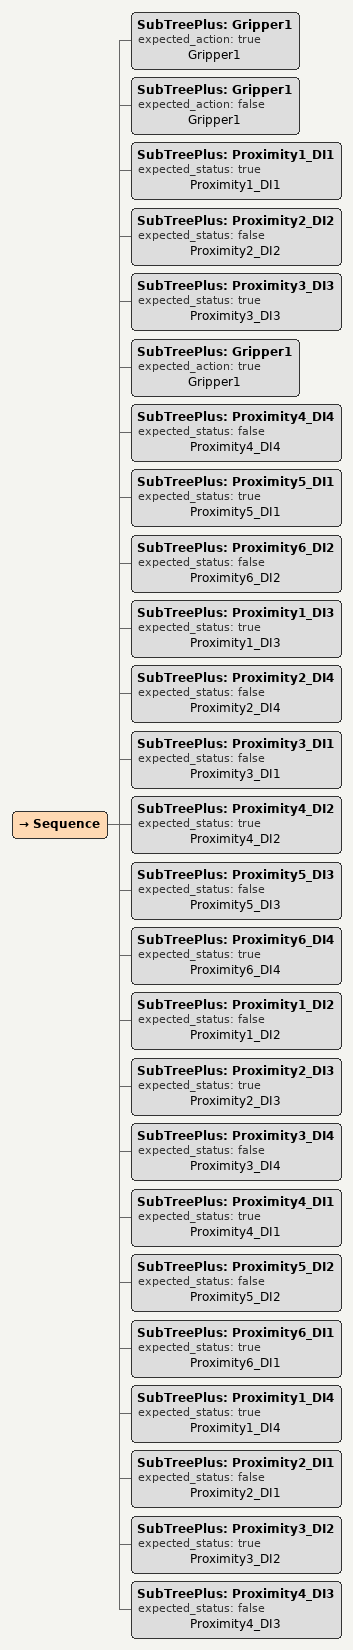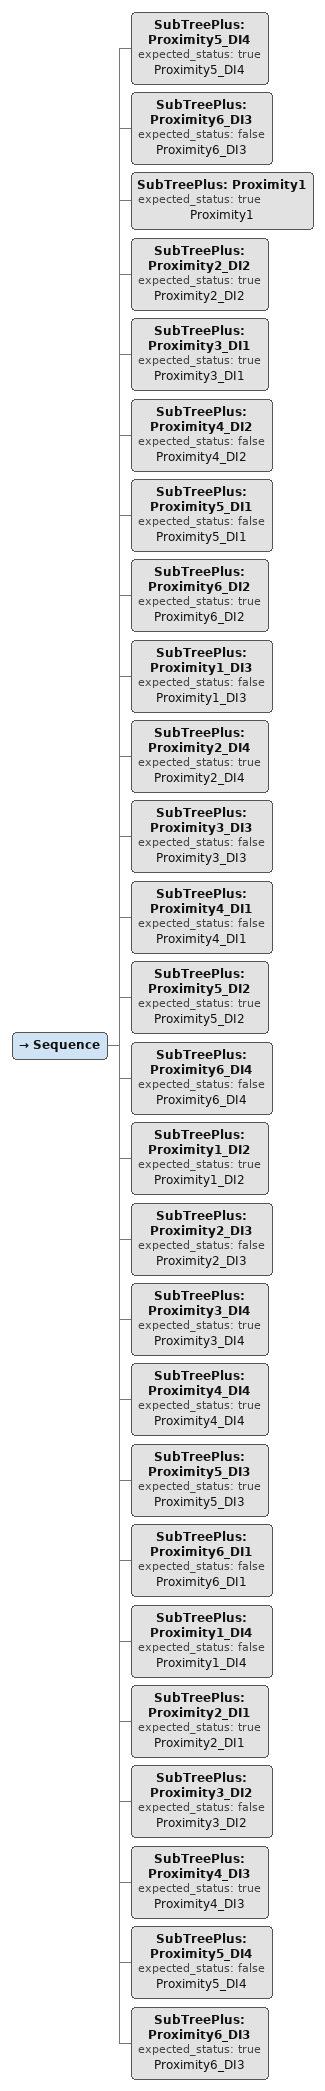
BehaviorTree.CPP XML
<Sequence>
  <!-- Gripper1 with expected_action=true -->
  <SubTreePlus ID="Gripper1" expected_action="true" name="Gripper1"/>

  <!-- Gripper1 with expected_action=false -->
  <SubTreePlus ID="Gripper1" expected_action="false" name="Gripper1"/>

 <SubTreePlus ID="Proximity1_DI1" expected_status="true" name="Proximity1_DI1"/>
  <SubTreePlus ID="Proximity2_DI2" expected_status="false" name="Proximity2_DI2"/>
  <SubTreePlus ID="Proximity3_DI3" expected_status="true" name="Proximity3_DI3"/>
  <SubTreePlus ID="Gripper1" expected_action="true" name="Gripper1"/>
  <SubTreePlus ID="Proximity4_DI4" expected_status="false" name="Proximity4_DI4"/>
  <SubTreePlus ID="Proximity5_DI1" expected_status="true" name="Proximity5_DI1"/>
  <SubTreePlus ID="Proximity6_DI2" expected_status="false" name="Proximity6_DI2"/>
  <SubTreePlus ID="Proximity1_DI3" expected_status="true" name="Proximity1_DI3"/>
  <SubTreePlus ID="Proximity2_DI4" expected_status="false" name="Proximity2_DI4"/>
  <SubTreePlus ID="Proximity3_DI1" expected_status="false" name="Proximity3_DI1"/>
  <SubTreePlus ID="Proximity4_DI2" expected_status="true" name="Proximity4_DI2"/>
  <SubTreePlus ID="Proximity5_DI3" expected_status="false" name="Proximity5_DI3"/>
  <SubTreePlus ID="Proximity6_DI4" expected_status="true" name="Proximity6_DI4"/>
  <SubTreePlus ID="Proximity1_DI2" expected_status="false" name="Proximity1_DI2"/>
  <SubTreePlus ID="Proximity2_DI3" expected_status="true" name="Proximity2_DI3"/>
  <SubTreePlus ID="Proximity3_DI4" expected_status="false" name="Proximity3_DI4"/>
  <SubTreePlus ID="Proximity4_DI1" expected_status="true" name="Proximity4_DI1"/>
  <SubTreePlus ID="Proximity5_DI2" expected_status="false" name="Proximity5_DI2"/>
  <SubTreePlus ID="Proximity6_DI1" expected_status="true" name="Proximity6_DI1"/>
  <SubTreePlus ID="Proximity1_DI4" expected_status="true" name="Proximity1_DI4"/>
  <SubTreePlus ID="Proximity2_DI1" expected_status="false" name="Proximity2_DI1"/>
  <SubTreePlus ID="Proximity3_DI2" expected_status="true" name="Proximity3_DI2"/>
  <SubTreePlus ID="Proximity4_DI3" expected_status="false" name="Proximity4_DI3"/>
</Sequence>

<Sequence>
  <SubTreePlus ID="Proximity5_DI4" expected_status="true" name="Proximity5_DI4"/>
  <SubTreePlus ID="Proximity6_DI3" expected_status="false" name="Proximity6_DI3"/>
  <SubTreePlus ID="Proximity1" expected_status="true" name="Proximity1"/>
  <SubTreePlus ID="Proximity2_DI2" expected_status="true" name="Proximity2_DI2"/>
  <SubTreePlus ID="Proximity3_DI1" expected_status="true" name="Proximity3_DI1"/>
  <SubTreePlus ID="Proximity4_DI2" expected_status="false" name="Proximity4_DI2"/>
  <SubTreePlus ID="Proximity5_DI1" expected_status="false" name="Proximity5_DI1"/>
  <SubTreePlus ID="Proximity6_DI2" expected_status="true" name="Proximity6_DI2"/>
  <SubTreePlus ID="Proximity1_DI3" expected_status="false" name="Proximity1_DI3"/>
  <SubTreePlus ID="Proximity2_DI4" expected_status="true" name="Proximity2_DI4"/>
  <SubTreePlus ID="Proximity3_DI3" expected_status="false" name="Proximity3_DI3"/>
  <SubTreePlus ID="Proximity4_DI1" expected_status="false" name="Proximity4_DI1"/>
  <SubTreePlus ID="Proximity5_DI2" expected_status="true" name="Proximity5_DI2"/>
  <SubTreePlus ID="Proximity6_DI4" expected_status="false" name="Proximity6_DI4"/>
  <SubTreePlus ID="Proximity1_DI2" expected_status="true" name="Proximity1_DI2"/>
  <SubTreePlus ID="Proximity2_DI3" expected_status="false" name="Proximity2_DI3"/>
  <SubTreePlus ID="Proximity3_DI4" expected_status="true" name="Proximity3_DI4"/>
  <SubTreePlus ID="Proximity4_DI4" expected_status="true" name="Proximity4_DI4"/>
  <SubTreePlus ID="Proximity5_DI3" expected_status="true" name="Proximity5_DI3"/>
  <SubTreePlus ID="Proximity6_DI1" expected_status="false" name="Proximity6_DI1"/>
  <SubTreePlus ID="Proximity1_DI4" expected_status="false" name="Proximity1_DI4"/>
  <SubTreePlus ID="Proximity2_DI1" expected_status="true" name="Proximity2_DI1"/>
  <SubTreePlus ID="Proximity3_DI2" expected_status="false" name="Proximity3_DI2"/>
  <SubTreePlus ID="Proximity4_DI3" expected_status="true" name="Proximity4_DI3"/>
  <SubTreePlus ID="Proximity5_DI4" expected_status="false" name="Proximity5_DI4"/>
  <SubTreePlus ID="Proximity6_DI3" expected_status="true" name="Proximity6_DI3"/>
</Sequence>
